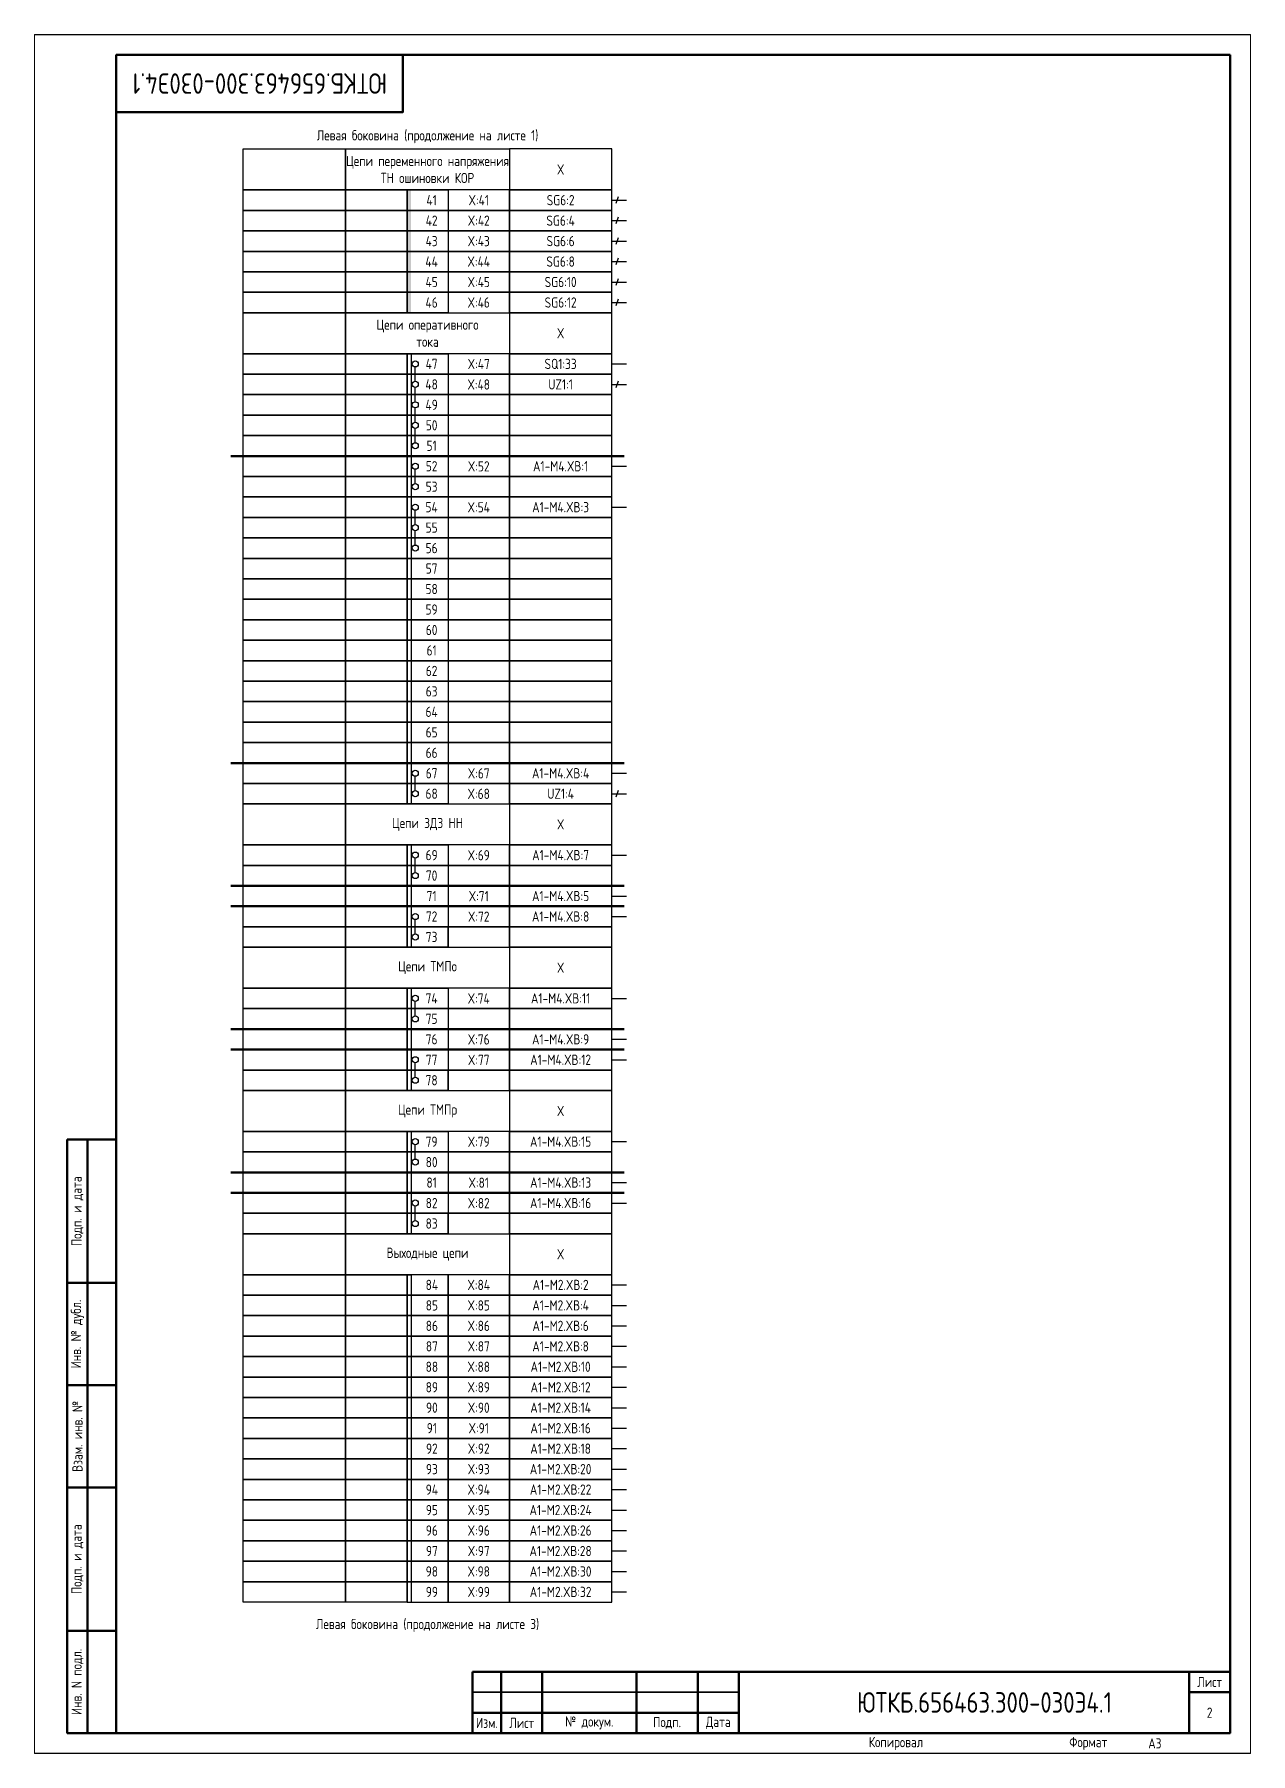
# Paper-space layout 'Э4.1_2' of a CAD drawing. Header units: millimetres, sheet in inches. Extents: x 165.2 to 181.9, y 96.7 to 120.3.
# The model-space entities are those that its viewports show. They can reach past a viewport. Long polylines and large blocks are cut down to what shows.
import ezdxf

# ---------------------------------------------------------------- set-up
doc = ezdxf.new("R2010")
doc.units = ezdxf.units.MM
doc.styles.add('Gost_type_A', font='GOST_A.TTF')

# ---------------------------------------------------------------- blocks, each defined once
blk = doc.blocks.new('Штамп левый нижний')
at = {"lineweight": 50}
for points in [[(-12, 145), (-7, 145), (-7, 110), (-12, 110)], [(-7, 145), (0, 145), (0, 110), (-7, 110)], [(-12, 110), (-7, 110), (-7, 85), (-12, 85)], [(-7, 110), (0, 110), (0, 85), (-7, 85)], [(-12, 85), (-7, 85), (-7, 60), (-12, 60)], [(-7, 85), (0, 85), (0, 60), (-7, 60)], [(-12, 60), (-7, 60), (-7, 25), (-12, 25)], [(-7, 60), (0, 60), (0, 25), (-7, 25)], [(-12, 25), (-7, 25), (-7, 0), (-12, 0)], [(-7, 25), (0, 25), (0, 0), (-7, 0)]]:
    blk.add_lwpolyline(points, close=True, dxfattribs=at)
at = {"char_height": 2.5, "attachment_point": 5, "rotation": 90, "style": 'Gost_type_A'}
for s, insert, width in [('Подп. и дата', (-9.5, 127.5), 35), ('Инв. № дубл.', (-9.5, 97.5), 25), ('Взам. инв. №', (-9.5, 72.5), 25), ('Подп. и дата', (-9.5, 42.5), 35), ('Инв. N подл.', (-9.5, 12.5), 25)]:
    blk.add_mtext(s, dxfattribs=dict(at, insert=insert, width=width))
blk = doc.blocks.new('Штамп угловой верхний')
at = {"lineweight": 50}
blk.add_lwpolyline([(0, 0), (70, 0), (70, -14), (0, -14)], close=True, dxfattribs=at)
blk = doc.blocks.new('Штамп малый нижний')
at = {"lineweight": 50}
for points in [[(-185, 15), (-178, 15), (-178, 5), (-185, 5)], [(-178, 15), (-168, 15), (-168, 5), (-178, 5)], [(-168, 15), (-145, 15), (-145, 5), (-168, 5)], [(-145, 15), (-130, 15), (-130, 5), (-145, 5)], [(-130, 15), (-120, 15), (-120, 5), (-130, 5)], [(-120, 15), (-10, 15), (-10, 0), (-120, 0)], [(-10, 15), (0, 15), (0, 10), (-10, 10)], [(-10, 10), (0, 10), (0, 0), (-10, 0)], [(-185, 5), (-178, 5), (-178, 0), (-185, 0)], [(-178, 5), (-168, 5), (-168, 0), (-178, 0)], [(-168, 5), (-145, 5), (-145, 0), (-168, 0)], [(-145, 5), (-130, 5), (-130, 0), (-145, 0)], [(-130, 5), (-120, 5), (-120, 0), (-130, 0)]]:
    blk.add_lwpolyline(points, close=True, dxfattribs=at)
for points in [[(-185, 15), (-178, 15), (-178, 10), (-185, 10)], [(-178, 15), (-168, 15), (-168, 10), (-178, 10)], [(-168, 15), (-145, 15), (-145, 10), (-168, 10)], [(-145, 15), (-130, 15), (-130, 10), (-145, 10)], [(-130, 15), (-120, 15), (-120, 10), (-130, 10)], [(-185, 10), (-178, 10), (-178, 5), (-185, 5)], [(-178, 10), (-168, 10), (-168, 5), (-178, 5)], [(-168, 10), (-145, 10), (-145, 5), (-168, 5)], [(-145, 10), (-130, 10), (-130, 5), (-145, 5)], [(-130, 10), (-120, 10), (-120, 5), (-130, 5)]]:
    blk.add_lwpolyline(points, close=True)
at = {"char_height": 2.5, "style": 'Gost_type_A'}
for s, insert, width, attachment_point in [('Лист', (-5, 12.5), 10, 5), ('Изм.', (-181.5, 2.5), 7, 5), ('Лист', (-173, 2.5), 10, 5), ('№ докум.', (-156.5, 2.5), 23, 5), ('Подп.', (-137.5, 2.5), 15, 5), ('Дата', (-125, 2.5), 10, 5), ('Копировал', (-75, -2.53), 13.1202, 6), ('Формат', (-30, -2.53), 13.1202, 6)]:
    blk.add_mtext(s, dxfattribs=dict(at, insert=insert, width=width, attachment_point=attachment_point))

msp = doc.modelspace()

# ---------------------------------------------------------------- hatches: boundary and pattern name
h = msp.add_hatch(color=256)
h.dxf.hatch_style = 1
h.paths.add_polyline_path([(2488, 352), (2489, 352), (2489, 382), (2488, 382)])

# ---------------------------------------------------------------- linework, layer by layer
for p, q in [((2538, 379.5), (2541.62, 379.5)), ((2539.54, 380.31), (2538.96, 378.69)), ((2538, 374.5), (2541.62, 374.5)), ((2539.54, 375.31), (2538.96, 373.69)), ((2539.54, 370.31), (2538.96, 368.69)), ((2538, 369.5), (2541.62, 369.5)), ((2538, 364.5), (2541.62, 364.5)), ((2539.54, 365.31), (2538.96, 363.69)), ((2538, 359.5), (2541.62, 359.5)), ((2539.54, 360.31), (2538.96, 358.69)), ((2538, 354.5), (2541.62, 354.5)), ((2539.54, 355.31), (2538.96, 353.69)), ((2538, 339.5), (2541.62, 339.5)), ((2538, 334.5), (2541.62, 334.5)), ((2539.54, 335.31), (2538.96, 333.69)), ((2538, 314.5), (2541.62, 314.5)), ((2538, 304.5), (2541.62, 304.5)), ((2538, 239.5), (2541.62, 239.5)), ((2539.54, 235.31), (2538.96, 233.69)), ((2538, 234.5), (2541.62, 234.5)), ((2538, 219.5), (2541.62, 219.5)), ((2538, 209.5), (2541.62, 209.5)), ((2538, 204.5), (2541.62, 204.5)), ((2538, 184.5), (2541.62, 184.5)), ((2538, 174.5), (2541.62, 174.5)), ((2538, 169.5), (2541.62, 169.5)), ((2538, 149.5), (2541.62, 149.5)), ((2538, 139.5), (2541.62, 139.5)), ((2538, 134.5), (2541.62, 134.5)), ((2538, 114.5), (2541.62, 114.5)), ((2538, 109.5), (2541.62, 109.5)), ((2538, 104.5), (2541.62, 104.5)), ((2538, 99.5), (2541.62, 99.5)), ((2538, 94.5), (2541.62, 94.5)), ((2538, 89.5), (2541.62, 89.5)), ((2538, 84.5), (2541.62, 84.5)), ((2538, 79.5), (2541.62, 79.5)), ((2538, 74.5), (2541.62, 74.5)), ((2538, 69.5), (2541.62, 69.5)), ((2538, 64.5), (2541.62, 64.5)), ((2538, 59.5), (2541.62, 59.5)), ((2538, 54.5), (2541.62, 54.5)), ((2538, 49.5), (2541.62, 49.5)), ((2538, 44.5), (2541.62, 44.5)), ((2538, 39.5), (2541.62, 39.5))]:
    msp.add_line(p, q)
at = {"lineweight": -2}
for p, q in [((2490, 335.25), (2490, 338.75)), ((2490, 330.25), (2490, 333.75)), ((2490, 325.25), (2490, 328.75)), ((2490, 320.25), (2490, 323.75)), ((2490, 310.25), (2490, 313.75)), ((2490, 300.25), (2490, 303.75)), ((2490, 295.25), (2490, 298.75))]:
    msp.add_line(p, q, dxfattribs=at)
at = {"lineweight": 50}
for p, q in [((2445, 317), (2541, 317)), ((2445, 242), (2541, 242)), ((2445, 212), (2541, 212)), ((2445, 207), (2541, 207)), ((2445, 177), (2541, 177)), ((2445, 172), (2541, 172)), ((2445, 142), (2541, 142)), ((2445, 137), (2541, 137))]:
    msp.add_line(p, q, dxfattribs=at)
at = {"color": 7, "lineweight": -2}
for p, q in [((2490, 235.25), (2490, 238.75)), ((2490, 215.25), (2490, 218.75)), ((2490, 200.25), (2490, 203.75)), ((2490, 180.25), (2490, 183.75)), ((2490, 165.25), (2490, 168.75)), ((2490, 145.25), (2490, 148.75)), ((2490, 130.25), (2490, 133.75))]:
    msp.add_line(p, q, dxfattribs=at)
for points in [[(2397, 420), (2397, 0), (2100, 0), (2100, 420)], [(2694, 420), (2694, 0), (2397, 0), (2397, 420)], [(2991, 420), (2991, 0), (2694, 0), (2694, 420)], [(2448, 392), (2473, 392), (2473, 382), (2448, 382)], [(2473, 392), (2513, 392), (2513, 382), (2473, 382)], [(2538, 392), (2513, 392), (2513, 382), (2538, 382)], [(2448, 382), (2473, 382), (2473, 377), (2448, 377)], [(2473, 382), (2488, 382), (2488, 377), (2473, 377)], [(2488, 382), (2498, 382), (2498, 377), (2488, 377)], [(2513, 382), (2498, 382), (2498, 377), (2513, 377)], [(2538, 382), (2513, 382), (2513, 377), (2538, 377)], [(2448, 377), (2473, 377), (2473, 372), (2448, 372)], [(2473, 377), (2488, 377), (2488, 372), (2473, 372)], [(2488, 377), (2498, 377), (2498, 372), (2488, 372)], [(2513, 377), (2498, 377), (2498, 372), (2513, 372)], [(2538, 377), (2513, 377), (2513, 372), (2538, 372)], [(2448, 372), (2473, 372), (2473, 367), (2448, 367)], [(2473, 372), (2488, 372), (2488, 367), (2473, 367)], [(2488, 372), (2498, 372), (2498, 367), (2488, 367)], [(2513, 372), (2498, 372), (2498, 367), (2513, 367)], [(2538, 372), (2513, 372), (2513, 367), (2538, 367)], [(2448, 367), (2473, 367), (2473, 362), (2448, 362)], [(2473, 367), (2488, 367), (2488, 362), (2473, 362)], [(2488, 367), (2498, 367), (2498, 362), (2488, 362)], [(2513, 367), (2498, 367), (2498, 362), (2513, 362)], [(2538, 367), (2513, 367), (2513, 362), (2538, 362)], [(2448, 362), (2473, 362), (2473, 357), (2448, 357)], [(2473, 362), (2488, 362), (2488, 357), (2473, 357)], [(2488, 362), (2498, 362), (2498, 357), (2488, 357)], [(2513, 362), (2498, 362), (2498, 357), (2513, 357)], [(2538, 362), (2513, 362), (2513, 357), (2538, 357)], [(2448, 357), (2473, 357), (2473, 352), (2448, 352)], [(2473, 357), (2488, 357), (2488, 352), (2473, 352)], [(2488, 357), (2498, 357), (2498, 352), (2488, 352)], [(2513, 357), (2498, 357), (2498, 352), (2513, 352)], [(2538, 357), (2513, 357), (2513, 352), (2538, 352)], [(2448, 352), (2473, 352), (2473, 342), (2448, 342)], [(2473, 352), (2513, 352), (2513, 342), (2473, 342)], [(2538, 352), (2513, 352), (2513, 342), (2538, 342)], [(2448, 342), (2473, 342), (2473, 337), (2448, 337)], [(2473, 342), (2488, 342), (2488, 337), (2473, 337)], [(2488, 342), (2498, 342), (2498, 337), (2488, 337)], [(2513, 342), (2498, 342), (2498, 337), (2513, 337)], [(2538, 342), (2513, 342), (2513, 337), (2538, 337)], [(2448, 337), (2473, 337), (2473, 332), (2448, 332)], [(2473, 337), (2488, 337), (2488, 332), (2473, 332)], [(2488, 337), (2498, 337), (2498, 332), (2488, 332)], [(2513, 337), (2498, 337), (2498, 332), (2513, 332)], [(2538, 337), (2513, 337), (2513, 332), (2538, 332)], [(2448, 332), (2473, 332), (2473, 327), (2448, 327)], [(2473, 332), (2488, 332), (2488, 327), (2473, 327)], [(2488, 332), (2498, 332), (2498, 327), (2488, 327)], [(2513, 332), (2498, 332), (2498, 327), (2513, 327)], [(2538, 332), (2513, 332), (2513, 327), (2538, 327)], [(2448, 327), (2473, 327), (2473, 322), (2448, 322)], [(2473, 327), (2488, 327), (2488, 322), (2473, 322)], [(2488, 327), (2498, 327), (2498, 322), (2488, 322)], [(2513, 327), (2498, 327), (2498, 322), (2513, 322)], [(2538, 327), (2513, 327), (2513, 322), (2538, 322)], [(2448, 322), (2473, 322), (2473, 317), (2448, 317)], [(2473, 322), (2488, 322), (2488, 317), (2473, 317)], [(2488, 322), (2498, 322), (2498, 317), (2488, 317)], [(2513, 322), (2498, 322), (2498, 317), (2513, 317)], [(2538, 322), (2513, 322), (2513, 317), (2538, 317)], [(2448, 317), (2473, 317), (2473, 312), (2448, 312)], [(2473, 317), (2488, 317), (2488, 312), (2473, 312)], [(2488, 317), (2498, 317), (2498, 312), (2488, 312)], [(2513, 317), (2498, 317), (2498, 312), (2513, 312)], [(2538, 317), (2513, 317), (2513, 312), (2538, 312)], [(2448, 312), (2473, 312), (2473, 307), (2448, 307)], [(2473, 312), (2488, 312), (2488, 307), (2473, 307)], [(2488, 312), (2498, 312), (2498, 307), (2488, 307)], [(2513, 312), (2498, 312), (2498, 307), (2513, 307)], [(2538, 312), (2513, 312), (2513, 307), (2538, 307)], [(2448, 307), (2473, 307), (2473, 302), (2448, 302)], [(2473, 307), (2488, 307), (2488, 302), (2473, 302)], [(2488, 307), (2498, 307), (2498, 302), (2488, 302)], [(2513, 307), (2498, 307), (2498, 302), (2513, 302)], [(2538, 307), (2513, 307), (2513, 302), (2538, 302)], [(2448, 302), (2473, 302), (2473, 297), (2448, 297)], [(2473, 302), (2488, 302), (2488, 297), (2473, 297)], [(2488, 302), (2498, 302), (2498, 297), (2488, 297)], [(2513, 302), (2498, 302), (2498, 297), (2513, 297)], [(2538, 302), (2513, 302), (2513, 297), (2538, 297)], [(2448, 297), (2473, 297), (2473, 292), (2448, 292)], [(2473, 297), (2488, 297), (2488, 292), (2473, 292)], [(2488, 297), (2498, 297), (2498, 292), (2488, 292)], [(2513, 297), (2498, 297), (2498, 292), (2513, 292)], [(2538, 297), (2513, 297), (2513, 292), (2538, 292)], [(2448, 292), (2473, 292), (2473, 287), (2448, 287)], [(2473, 292), (2488, 292), (2488, 287), (2473, 287)], [(2488, 292), (2498, 292), (2498, 287), (2488, 287)], [(2513, 292), (2498, 292), (2498, 287), (2513, 287)], [(2538, 292), (2513, 292), (2513, 287), (2538, 287)], [(2448, 287), (2473, 287), (2473, 282), (2448, 282)], [(2473, 287), (2488, 287), (2488, 282), (2473, 282)], [(2488, 287), (2498, 287), (2498, 282), (2488, 282)], [(2513, 287), (2498, 287), (2498, 282), (2513, 282)], [(2538, 287), (2513, 287), (2513, 282), (2538, 282)], [(2448, 282), (2473, 282), (2473, 277), (2448, 277)], [(2473, 282), (2488, 282), (2488, 277), (2473, 277)], [(2488, 282), (2498, 282), (2498, 277), (2488, 277)], [(2513, 282), (2498, 282), (2498, 277), (2513, 277)], [(2538, 282), (2513, 282), (2513, 277), (2538, 277)], [(2448, 277), (2473, 277), (2473, 272), (2448, 272)], [(2473, 277), (2488, 277), (2488, 272), (2473, 272)], [(2488, 277), (2498, 277), (2498, 272), (2488, 272)], [(2513, 277), (2498, 277), (2498, 272), (2513, 272)], [(2538, 277), (2513, 277), (2513, 272), (2538, 272)], [(2448, 272), (2473, 272), (2473, 267), (2448, 267)], [(2473, 272), (2488, 272), (2488, 267), (2473, 267)], [(2488, 272), (2498, 272), (2498, 267), (2488, 267)], [(2513, 272), (2498, 272), (2498, 267), (2513, 267)], [(2538, 272), (2513, 272), (2513, 267), (2538, 267)], [(2448, 267), (2473, 267), (2473, 262), (2448, 262)], [(2473, 267), (2488, 267), (2488, 262), (2473, 262)], [(2488, 267), (2498, 267), (2498, 262), (2488, 262)], [(2513, 267), (2498, 267), (2498, 262), (2513, 262)], [(2538, 267), (2513, 267), (2513, 262), (2538, 262)], [(2448, 262), (2473, 262), (2473, 257), (2448, 257)], [(2473, 262), (2488, 262), (2488, 257), (2473, 257)], [(2488, 262), (2498, 262), (2498, 257), (2488, 257)], [(2513, 262), (2498, 262), (2498, 257), (2513, 257)], [(2538, 262), (2513, 262), (2513, 257), (2538, 257)], [(2448, 257), (2473, 257), (2473, 252), (2448, 252)], [(2473, 257), (2488, 257), (2488, 252), (2473, 252)], [(2488, 257), (2498, 257), (2498, 252), (2488, 252)], [(2513, 257), (2498, 257), (2498, 252), (2513, 252)], [(2538, 257), (2513, 257), (2513, 252), (2538, 252)], [(2448, 252), (2473, 252), (2473, 247), (2448, 247)], [(2473, 252), (2488, 252), (2488, 247), (2473, 247)], [(2488, 252), (2498, 252), (2498, 247), (2488, 247)], [(2513, 252), (2498, 252), (2498, 247), (2513, 247)], [(2538, 252), (2513, 252), (2513, 247), (2538, 247)], [(2448, 247), (2473, 247), (2473, 242), (2448, 242)], [(2473, 247), (2488, 247), (2488, 242), (2473, 242)], [(2488, 247), (2498, 247), (2498, 242), (2488, 242)], [(2513, 247), (2498, 247), (2498, 242), (2513, 242)], [(2538, 247), (2513, 247), (2513, 242), (2538, 242)], [(2448, 242), (2473, 242), (2473, 237), (2448, 237)], [(2473, 242), (2488, 242), (2488, 237), (2473, 237)], [(2488, 242), (2498, 242), (2498, 237), (2488, 237)], [(2513, 242), (2498, 242), (2498, 237), (2513, 237)], [(2538, 242), (2513, 242), (2513, 237), (2538, 237)], [(2448, 237), (2473, 237), (2473, 232), (2448, 232)], [(2473, 237), (2488, 237), (2488, 232), (2473, 232)], [(2488, 237), (2498, 237), (2498, 232), (2488, 232)], [(2513, 237), (2498, 237), (2498, 232), (2513, 232)], [(2538, 237), (2513, 237), (2513, 232), (2538, 232)], [(2448, 232), (2473, 232), (2473, 222), (2448, 222)], [(2473, 232), (2513, 232), (2513, 222), (2473, 222)], [(2538, 232), (2513, 232), (2513, 222), (2538, 222)], [(2448, 222), (2473, 222), (2473, 217), (2448, 217)], [(2473, 222), (2488, 222), (2488, 217), (2473, 217)], [(2488, 222), (2498, 222), (2498, 217), (2488, 217)], [(2513, 222), (2498, 222), (2498, 217), (2513, 217)], [(2538, 222), (2513, 222), (2513, 217), (2538, 217)], [(2448, 217), (2473, 217), (2473, 212), (2448, 212)], [(2473, 217), (2488, 217), (2488, 212), (2473, 212)], [(2488, 217), (2498, 217), (2498, 212), (2488, 212)], [(2513, 217), (2498, 217), (2498, 212), (2513, 212)], [(2538, 217), (2513, 217), (2513, 212), (2538, 212)], [(2448, 212), (2473, 212), (2473, 207), (2448, 207)], [(2473, 212), (2488, 212), (2488, 207), (2473, 207)], [(2488, 212), (2498, 212), (2498, 207), (2488, 207)], [(2513, 212), (2498, 212), (2498, 207), (2513, 207)], [(2538, 212), (2513, 212), (2513, 207), (2538, 207)], [(2448, 207), (2473, 207), (2473, 202), (2448, 202)], [(2473, 207), (2488, 207), (2488, 202), (2473, 202)], [(2488, 207), (2498, 207), (2498, 202), (2488, 202)], [(2513, 207), (2498, 207), (2498, 202), (2513, 202)], [(2538, 207), (2513, 207), (2513, 202), (2538, 202)], [(2448, 202), (2473, 202), (2473, 197), (2448, 197)], [(2448, 202), (2473, 202), (2473, 197), (2448, 197)], [(2473, 202), (2488, 202), (2488, 197), (2473, 197)], [(2498, 202), (2488, 202), (2488, 197), (2498, 197)], [(2488, 202), (2498, 202), (2498, 197), (2488, 197)], [(2513, 202), (2498, 202), (2498, 197), (2513, 197)], [(2513, 202), (2498, 202), (2498, 197), (2513, 197)], [(2538, 202), (2513, 202), (2513, 197), (2538, 197)], [(2538, 202), (2513, 202), (2513, 197), (2538, 197)], [(2448, 197), (2473, 197), (2473, 187), (2448, 187)], [(2473, 197), (2513, 197), (2513, 187), (2473, 187)], [(2538, 197), (2513, 197), (2513, 187), (2538, 187)], [(2448, 187), (2473, 187), (2473, 182), (2448, 182)], [(2473, 187), (2488, 187), (2488, 182), (2473, 182)], [(2488, 187), (2498, 187), (2498, 182), (2488, 182)], [(2513, 187), (2498, 187), (2498, 182), (2513, 182)], [(2538, 187), (2513, 187), (2513, 182), (2538, 182)], [(2448, 182), (2473, 182), (2473, 177), (2448, 177)], [(2473, 182), (2488, 182), (2488, 177), (2473, 177)], [(2488, 182), (2498, 182), (2498, 177), (2488, 177)], [(2513, 182), (2498, 182), (2498, 177), (2513, 177)], [(2538, 182), (2513, 182), (2513, 177), (2538, 177)], [(2448, 177), (2473, 177), (2473, 172), (2448, 172)], [(2473, 177), (2488, 177), (2488, 172), (2473, 172)], [(2488, 177), (2498, 177), (2498, 172), (2488, 172)], [(2513, 177), (2498, 177), (2498, 172), (2513, 172)], [(2538, 177), (2513, 177), (2513, 172), (2538, 172)], [(2448, 172), (2473, 172), (2473, 167), (2448, 167)], [(2473, 172), (2488, 172), (2488, 167), (2473, 167)], [(2488, 172), (2498, 172), (2498, 167), (2488, 167)], [(2513, 172), (2498, 172), (2498, 167), (2513, 167)], [(2538, 172), (2513, 172), (2513, 167), (2538, 167)], [(2448, 167), (2473, 167), (2473, 162), (2448, 162)], [(2448, 167), (2473, 167), (2473, 162), (2448, 162)], [(2473, 167), (2488, 167), (2488, 162), (2473, 162)], [(2498, 167), (2488, 167), (2488, 162), (2498, 162)], [(2488, 167), (2498, 167), (2498, 162), (2488, 162)], [(2513, 167), (2498, 167), (2498, 162), (2513, 162)], [(2513, 167), (2498, 167), (2498, 162), (2513, 162)], [(2538, 167), (2513, 167), (2513, 162), (2538, 162)], [(2538, 167), (2513, 167), (2513, 162), (2538, 162)], [(2448, 162), (2473, 162), (2473, 152), (2448, 152)], [(2473, 162), (2513, 162), (2513, 152), (2473, 152)], [(2538, 162), (2513, 162), (2513, 152), (2538, 152)], [(2448, 152), (2473, 152), (2473, 147), (2448, 147)], [(2473, 152), (2488, 152), (2488, 147), (2473, 147)], [(2488, 152), (2498, 152), (2498, 147), (2488, 147)], [(2513, 152), (2498, 152), (2498, 147), (2513, 147)], [(2538, 152), (2513, 152), (2513, 147), (2538, 147)], [(2448, 147), (2473, 147), (2473, 142), (2448, 142)], [(2473, 147), (2488, 147), (2488, 142), (2473, 142)], [(2488, 147), (2498, 147), (2498, 142), (2488, 142)], [(2513, 147), (2498, 147), (2498, 142), (2513, 142)], [(2538, 147), (2513, 147), (2513, 142), (2538, 142)], [(2448, 142), (2473, 142), (2473, 137), (2448, 137)], [(2473, 142), (2488, 142), (2488, 137), (2473, 137)], [(2488, 142), (2498, 142), (2498, 137), (2488, 137)], [(2513, 142), (2498, 142), (2498, 137), (2513, 137)], [(2538, 142), (2513, 142), (2513, 137), (2538, 137)], [(2448, 137), (2473, 137), (2473, 132), (2448, 132)], [(2473, 137), (2488, 137), (2488, 132), (2473, 132)], [(2488, 137), (2498, 137), (2498, 132), (2488, 132)], [(2513, 137), (2498, 137), (2498, 132), (2513, 132)], [(2538, 137), (2513, 137), (2513, 132), (2538, 132)], [(2448, 132), (2473, 132), (2473, 127), (2448, 127)], [(2448, 132), (2473, 132), (2473, 127), (2448, 127)], [(2473, 132), (2488, 132), (2488, 127), (2473, 127)], [(2498, 132), (2488, 132), (2488, 127), (2498, 127)], [(2488, 132), (2498, 132), (2498, 127), (2488, 127)], [(2513, 132), (2498, 132), (2498, 127), (2513, 127)], [(2513, 132), (2498, 132), (2498, 127), (2513, 127)], [(2538, 132), (2513, 132), (2513, 127), (2538, 127)], [(2538, 132), (2513, 132), (2513, 127), (2538, 127)], [(2448, 127), (2473, 127), (2473, 117), (2448, 117)], [(2473, 127), (2513, 127), (2513, 117), (2473, 117)], [(2538, 127), (2513, 127), (2513, 117), (2538, 117)], [(2473, 117), (2488, 117), (2488, 112), (2473, 112)], [(2498, 117), (2488, 117), (2488, 112), (2498, 112)], [(2513, 117), (2498, 117), (2498, 112), (2513, 112)], [(2538, 117), (2513, 117), (2513, 112), (2538, 112)], [(2473, 112), (2488, 112), (2488, 107), (2473, 107)], [(2498, 112), (2488, 112), (2488, 107), (2498, 107)], [(2513, 112), (2498, 112), (2498, 107), (2513, 107)], [(2538, 112), (2513, 112), (2513, 107), (2538, 107)], [(2473, 107), (2488, 107), (2488, 102), (2473, 102)], [(2498, 107), (2488, 107), (2488, 102), (2498, 102)], [(2513, 107), (2498, 107), (2498, 102), (2513, 102)], [(2538, 107), (2513, 107), (2513, 102), (2538, 102)], [(2473, 102), (2488, 102), (2488, 97), (2473, 97)], [(2498, 102), (2488, 102), (2488, 97), (2498, 97)], [(2513, 102), (2498, 102), (2498, 97), (2513, 97)], [(2538, 102), (2513, 102), (2513, 97), (2538, 97)], [(2473, 97), (2488, 97), (2488, 92), (2473, 92)], [(2498, 97), (2488, 97), (2488, 92), (2498, 92)], [(2513, 97), (2498, 97), (2498, 92), (2513, 92)], [(2538, 97), (2513, 97), (2513, 92), (2538, 92)], [(2473, 92), (2488, 92), (2488, 87), (2473, 87)], [(2498, 92), (2488, 92), (2488, 87), (2498, 87)], [(2513, 92), (2498, 92), (2498, 87), (2513, 87)], [(2538, 92), (2513, 92), (2513, 87), (2538, 87)], [(2473, 87), (2488, 87), (2488, 82), (2473, 82)], [(2498, 87), (2488, 87), (2488, 82), (2498, 82)], [(2513, 87), (2498, 87), (2498, 82), (2513, 82)], [(2538, 87), (2513, 87), (2513, 82), (2538, 82)], [(2473, 82), (2488, 82), (2488, 77), (2473, 77)], [(2498, 82), (2488, 82), (2488, 77), (2498, 77)], [(2513, 82), (2498, 82), (2498, 77), (2513, 77)], [(2538, 82), (2513, 82), (2513, 77), (2538, 77)], [(2473, 77), (2488, 77), (2488, 72), (2473, 72)], [(2498, 77), (2488, 77), (2488, 72), (2498, 72)], [(2513, 77), (2498, 77), (2498, 72), (2513, 72)], [(2538, 77), (2513, 77), (2513, 72), (2538, 72)], [(2473, 72), (2488, 72), (2488, 67), (2473, 67)], [(2498, 72), (2488, 72), (2488, 67), (2498, 67)], [(2513, 72), (2498, 72), (2498, 67), (2513, 67)], [(2538, 72), (2513, 72), (2513, 67), (2538, 67)], [(2473, 67), (2488, 67), (2488, 62), (2473, 62)], [(2498, 67), (2488, 67), (2488, 62), (2498, 62)], [(2513, 67), (2498, 67), (2498, 62), (2513, 62)], [(2538, 67), (2513, 67), (2513, 62), (2538, 62)], [(2473, 62), (2488, 62), (2488, 57), (2473, 57)], [(2498, 62), (2488, 62), (2488, 57), (2498, 57)], [(2513, 62), (2498, 62), (2498, 57), (2513, 57)], [(2538, 62), (2513, 62), (2513, 57), (2538, 57)], [(2473, 57), (2488, 57), (2488, 52), (2473, 52)], [(2498, 57), (2488, 57), (2488, 52), (2498, 52)], [(2513, 57), (2498, 57), (2498, 52), (2513, 52)], [(2538, 57), (2513, 57), (2513, 52), (2538, 52)], [(2473, 52), (2488, 52), (2488, 47), (2473, 47)], [(2498, 52), (2488, 52), (2488, 47), (2498, 47)], [(2513, 52), (2498, 52), (2498, 47), (2513, 47)], [(2538, 52), (2513, 52), (2513, 47), (2538, 47)], [(2473, 47), (2488, 47), (2488, 42), (2473, 42)], [(2498, 47), (2488, 47), (2488, 42), (2498, 42)], [(2513, 47), (2498, 47), (2498, 42), (2513, 42)], [(2538, 47), (2513, 47), (2513, 42), (2538, 42)], [(2473, 42), (2488, 42), (2488, 37), (2473, 37)], [(2498, 42), (2488, 42), (2488, 37), (2498, 37)], [(2513, 42), (2498, 42), (2498, 37), (2513, 37)], [(2538, 42), (2513, 42), (2513, 37), (2538, 37)]]:
    msp.add_lwpolyline(points, close=True)
at = {"lineweight": 50}
msp.add_lwpolyline([(2689, 415), (2689, 5), (2417, 5), (2417, 415)], close=True, dxfattribs=at)
for points in [[(2489, 342), (2489, 252)], [(2489, 252), (2489, 232)], [(2488, 197), (2488, 222), (2489, 222), (2489, 197)], [(2488, 162), (2488, 187), (2489, 187), (2489, 162)], [(2488, 127), (2488, 152), (2489, 152), (2489, 127)], [(2488, 37), (2488, 117), (2489, 117), (2489, 37)]]:
    msp.add_lwpolyline(points)
at = {"color": 0}
for points in [[(2448, 117), (2473, 117), (2473, 112), (2448, 112)], [(2448, 112), (2473, 112), (2473, 107), (2448, 107)], [(2448, 107), (2473, 107), (2473, 102), (2448, 102)], [(2448, 102), (2473, 102), (2473, 97), (2448, 97)], [(2448, 97), (2473, 97), (2473, 92), (2448, 92)], [(2448, 92), (2473, 92), (2473, 87), (2448, 87)], [(2448, 87), (2473, 87), (2473, 82), (2448, 82)], [(2448, 82), (2473, 82), (2473, 77), (2448, 77)], [(2448, 77), (2473, 77), (2473, 72), (2448, 72)], [(2448, 72), (2473, 72), (2473, 67), (2448, 67)], [(2448, 67), (2473, 67), (2473, 62), (2448, 62)], [(2448, 62), (2473, 62), (2473, 57), (2448, 57)], [(2448, 57), (2473, 57), (2473, 52), (2448, 52)], [(2448, 52), (2473, 52), (2473, 47), (2448, 47)], [(2448, 47), (2473, 47), (2473, 42), (2448, 42)], [(2448, 42), (2473, 42), (2473, 37), (2448, 37)]]:
    msp.add_lwpolyline(points, close=True, dxfattribs=at)
at = {"lineweight": -2}
for centre in [(2490, 339.5), (2490, 334.5), (2490, 334.5), (2490, 329.5), (2490, 329.5), (2490, 324.5), (2490, 319.5), (2490, 314.5), (2490, 314.5), (2490, 309.5), (2490, 309.5), (2490, 304.5), (2490, 304.5), (2490, 299.5), (2490, 294.5)]:
    msp.add_circle(centre, 0.75, dxfattribs=at)
at = {"color": 7, "lineweight": -2}
for centre in [(2490, 239.5), (2490, 234.5), (2490, 234.5), (2490, 234.5), (2490, 234.5), (2490, 219.5), (2490, 214.5), (2490, 204.5), (2490, 199.5), (2490, 184.5), (2490, 179.5), (2490, 169.5), (2490, 164.5), (2490, 149.5), (2490, 144.5), (2490, 134.5), (2490, 129.5)]:
    msp.add_circle(centre, 0.75, dxfattribs=at)

# ---------------------------------------------------------------- block references
for name, p in [('Штамп угловой верхний', (2417, 415)), ('Штамп малый нижний', (2689, 5))]:
    msp.add_blockref(name, p)
at = {"color": 1}
msp.add_blockref('Штамп левый нижний', (2417, 5), dxfattribs=at)

# ---------------------------------------------------------------- texts
at = {"insert": (2452, 408), "char_height": 5, "width": 70, "attachment_point": 5, "rotation": 180, "style": 'Gost_type_A'}
msp.add_mtext('ЮТКБ.656463.300-030Э4.1', dxfattribs=at)
at = {"style": 'Gost_type_A'}
for s, insert, char_height, width, attachment_point in [('Левая боковина (продолжение на листе 1)', (2493, 395), 2.5, 90, 5), ('Цепи переменного напряжения  \\PТН ошиновки КОР', (2493, 387), 2.5, 40, 5), ('X', (2525.5, 387), 2.5, 25, 5), ('SG6:2', (2525.5, 379.5), 2.5, 25, 5), ('SG6:4', (2525.5, 374.5), 2.5, 25, 5), ('SG6:6', (2525.5, 369.5), 2.5, 25, 5), ('SG6:8', (2525.5, 364.5), 2.5, 25, 5), ('SG6:10', (2525.5, 359.5), 2.5, 25, 5), ('SG6:12', (2525.5, 354.5), 2.5, 25, 5), ('Цепи оперативного \\Pтока ', (2493, 347), 2.5, 40, 5), ('X', (2525.5, 347), 2.5, 25, 5), ('SQ1:33', (2525.5, 339.5), 2.5, 25, 5), ('A1-М4.XB:1', (2525.5, 314.5), 2.5, 25, 5), ('A1-М4.XB:3', (2525.5, 304.5), 2.5, 25, 5), ('A1-М4.XB:4', (2525.5, 239.5), 2.5, 25, 5), ('Цепи ЗДЗ НН', (2493, 227), 2.5, 40, 5), ('X', (2525.5, 227), 2.5, 25, 5), ('A1-М4.XB:7', (2525.5, 219.5), 2.5, 25, 5), ('A1-М4.XB:5', (2525.5, 209.5), 2.5, 25, 5), ('A1-М4.XB:8', (2525.5, 204.5), 2.5, 25, 5), ('Цепи ТМПо', (2493, 192), 2.5, 40, 5), ('X', (2525.5, 192), 2.5, 25, 5), ('A1-М4.XB:11', (2525.5, 184.5), 2.5, 25, 5), ('A1-М4.XB:9', (2525.5, 174.5), 2.5, 25, 5), ('A1-М4.XB:12', (2525.5, 169.5), 2.5, 25, 5), ('Цепи ТМПр', (2493, 157), 2.5, 40, 5), ('X', (2525.5, 157), 2.5, 25, 5), ('A1-М4.XB:15', (2525.5, 149.5), 2.5, 25, 5), ('A1-М4.XB:13', (2525.5, 139.5), 2.5, 25, 5), ('A1-М4.XB:16', (2525.5, 134.5), 2.5, 25, 5), ('Выходные цепи', (2493, 122), 2.5, 40, 5), ('X', (2525.5, 122), 2.5, 25, 5), ('A1-M2.XВ:2', (2525.5, 114.5), 2.5, 25, 5), ('A1-M2.XВ:4', (2525.5, 109.5), 2.5, 25, 5), ('A1-M2.XВ:6', (2525.5, 104.5), 2.5, 25, 5), ('A1-M2.XВ:8', (2525.5, 99.5), 2.5, 25, 5), ('A1-M2.XВ:10', (2525.5, 94.5), 2.5, 25, 5), ('A1-M2.XВ:12', (2525.5, 89.5), 2.5, 25, 5), ('A1-M2.XВ:14', (2525.5, 84.5), 2.5, 25, 5), ('A1-M2.XВ:16', (2525.5, 79.5), 2.5, 25, 5), ('A1-M2.XВ:18', (2525.5, 74.5), 2.5, 25, 5), ('A1-M2.XВ:20', (2525.5, 69.5), 2.5, 25, 5), ('A1-M2.XВ:22', (2525.5, 64.5), 2.5, 25, 5), ('A1-M2.XВ:24', (2525.5, 59.5), 2.5, 25, 5), ('A1-M2.XВ:26', (2525.5, 54.5), 2.5, 25, 5), ('A1-M2.XВ:28', (2525.5, 49.5), 2.5, 25, 5), ('A1-M2.XВ:30', (2525.5, 44.5), 2.5, 25, 5), ('A1-M2.XВ:32', (2525.5, 39.5), 2.5, 25, 5), ('Левая боковина (продолжение на листе 3)', (2493, 31.32), 2.5, 90, 5), ('ЮТКБ.656463.300-030Э4.1', (2629, 12.5), 5, 120, 5), ('2', (2684, 10), 2.5, 10, 5), ('A3', (2669, 2.5), 2.5, 20, 4), ('A3', (2669, 2.5), 2.5, 20, 4)]:
    msp.add_mtext(s, dxfattribs=dict(at, insert=insert, char_height=char_height, width=width, attachment_point=attachment_point))
at = {"ltscale": 10, "char_height": 2.5, "attachment_point": 5, "style": 'Gost_type_A'}
for s, insert, width in [('41', (2494, 379.5), 8), ('X:41', (2505.5, 379.5), 15), ('42', (2494, 374.5), 8), ('X:42', (2505.5, 374.5), 15), ('43', (2494, 369.5), 8), ('X:43', (2505.5, 369.5), 15), ('44', (2494, 364.5), 8), ('X:44', (2505.5, 364.5), 15), ('45', (2494, 359.5), 8), ('X:45', (2505.5, 359.5), 15), ('46', (2494, 354.5), 8), ('X:46', (2505.5, 354.5), 15), ('47', (2494, 339.5), 8), ('X:47', (2505.5, 339.47), 15), ('48', (2494, 334.5), 8), ('X:48', (2505.5, 334.47), 15), ('49', (2494, 329.5), 8), ('50', (2494, 324.5), 8), ('51', (2494, 319.5), 8), ('52', (2494, 314.5), 8), ('X:52', (2505.5, 314.47), 15), ('53', (2494, 309.5), 8), ('54', (2494, 304.5), 8), ('X:54', (2505.5, 304.47), 15), ('55', (2494, 299.5), 8), ('56', (2494, 294.5), 8), ('57', (2494, 289.5), 8), ('58', (2494, 284.5), 8), ('59', (2494, 279.5), 8), ('60', (2494, 274.5), 8), ('61', (2494, 269.5), 8), ('62', (2494, 264.5), 8), ('63', (2494, 259.5), 8), ('64', (2494, 254.5), 8), ('65', (2494, 249.5), 8), ('66', (2494, 244.5), 8), ('67', (2494, 239.5), 8), ('X:67', (2505.5, 239.47), 15), ('68', (2494, 234.5), 8), ('X:68', (2505.5, 234.47), 15), ('69', (2494, 219.5), 8), ('X:69', (2505.5, 219.47), 15), ('70', (2494, 214.5), 8), ('71', (2494, 209.5), 8), ('X:71', (2505.5, 209.47), 18.1258), ('72', (2494, 204.5), 8), ('X:72', (2505.5, 204.47), 15), ('73', (2494, 199.5), 8), ('74', (2494, 184.5), 8), ('X:74', (2505.5, 184.47), 15), ('75', (2494, 179.5), 8), ('76', (2494, 174.5), 8), ('X:76', (2505.5, 174.47), 18.1258), ('77', (2494, 169.5), 8), ('X:77', (2505.5, 169.47), 15), ('78', (2494, 164.5), 8), ('79', (2494, 149.5), 8), ('X:79', (2505.5, 149.47), 15), ('80', (2494, 144.5), 8), ('81', (2494, 139.5), 8), ('X:81', (2505.5, 139.47), 18.1258), ('82', (2494, 134.5), 8), ('X:82', (2505.5, 134.47), 15), ('83', (2494, 129.5), 8), ('84', (2494.06, 114.5), 8), ('X:84', (2505.5, 114.5), 15), ('85', (2494.06, 109.5), 8), ('X:85', (2505.5, 109.5), 15), ('86', (2494.06, 104.5), 8), ('X:86', (2505.5, 104.5), 15), ('87', (2494.06, 99.5), 8), ('X:87', (2505.5, 99.5), 15), ('88', (2494.06, 94.5), 8), ('X:88', (2505.5, 94.5), 15), ('89', (2494.06, 89.5), 8), ('X:89', (2505.5, 89.5), 15), ('90', (2494.06, 84.5), 8), ('X:90', (2505.5, 84.5), 15), ('91', (2494.06, 79.5), 8), ('X:91', (2505.5, 79.5), 15), ('92', (2494.06, 74.5), 8), ('X:92', (2505.5, 74.5), 15), ('93', (2494.06, 69.5), 8), ('X:93', (2505.5, 69.5), 15), ('94', (2494.06, 64.5), 8), ('X:94', (2505.5, 64.5), 15), ('95', (2494.06, 59.5), 8), ('X:95', (2505.5, 59.5), 15), ('96', (2494.06, 54.5), 8), ('X:96', (2505.5, 54.5), 15), ('97', (2494.06, 49.5), 8), ('X:97', (2505.5, 49.5), 15), ('98', (2494.06, 44.5), 8), ('X:98', (2505.5, 44.5), 15), ('99', (2494.06, 39.5), 8), ('X:99', (2505.5, 39.5), 15)]:
    msp.add_mtext(s, dxfattribs=dict(at, insert=insert, width=width))
at = {"color": 0, "char_height": 2.5, "width": 25, "attachment_point": 5, "style": 'Gost_type_A'}
for s, insert in [('UZ1:1', (2525.5, 334.5)), ('UZ1:4', (2525.5, 234.5))]:
    msp.add_mtext(s, dxfattribs=dict(at, insert=insert))

psp = doc.layouts.new('Э4.1_2')

# ---------------------------------------------------------------- viewports
at = {"layer": '0'}
psp.add_viewport(center=(173.527, 108.462), size=(16.681, 23.5893), view_center_point=(2545.5, 210), view_height=420, dxfattribs=at)

doc.saveas('drawing.dxf')
